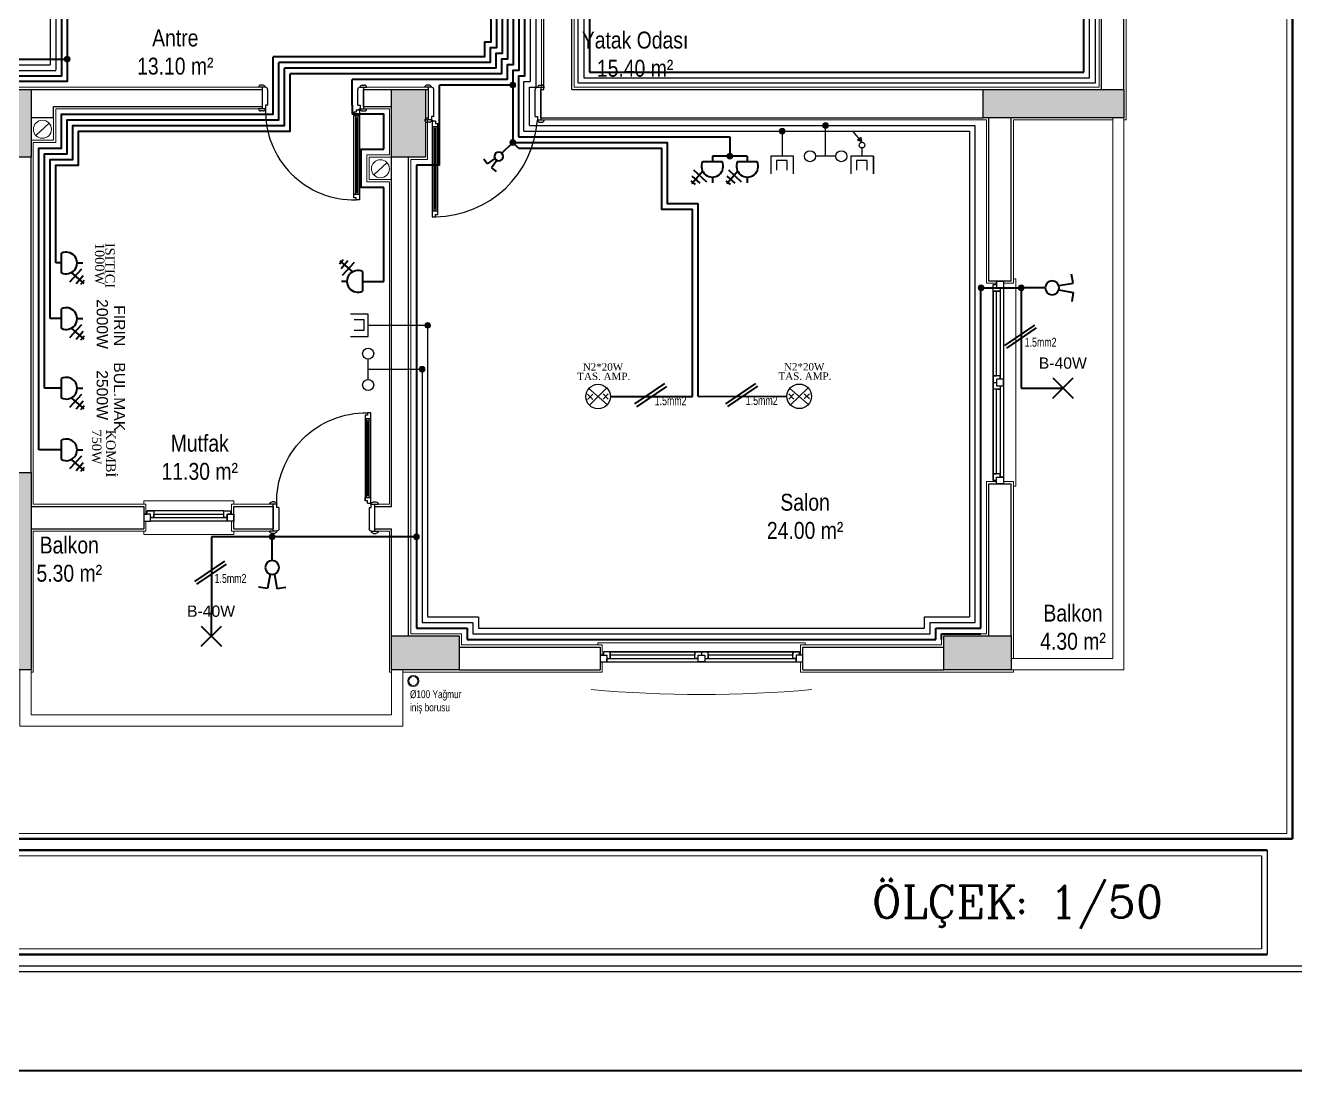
# Model space of a CAD drawing. Header units: metres. Extents: x 134072 to 172200, y 35728 to 38066.
# Drawn here: x 144218 to 145345, y 35728 to 36656 of the extents above; entities that cross this region are included whole.
import ezdxf
from ezdxf.enums import TextEntityAlignment as Align

# ---------------------------------------------------------------- set-up
doc = ezdxf.new("R2010")
doc.units = ezdxf.units.M
doc.linetypes.add('DASHED', pattern=[0.75, 0.5, -0.25])
for name, color, linetype in [('ANA', 10, 'Continuous'), ('den', 156, 'Continuous'), ('duvaR', 52, 'Continuous'), ('kapı', 129, 'Continuous'), ('Kolon', 175, 'Continuous'), ('pencere', 28, 'Continuous'), ('YAZI', 1, 'Continuous'), ('yazı', 7, 'Continuous')]:
    doc.layers.add(name, color=color, linetype=linetype)
for name, color, linetype, lineweight in [('baca', 161, 'Continuous', 20), ('Cizgi 20', 175, 'Continuous', 20), ('ELEKTRİK', 102, 'Continuous', 40), ('m_kuvvetliakım', 1, 'Continuous', 40), ('m_zayıfakım', 2, 'DASHED', 30), ('SEMBOL', 140, 'Continuous', 20), ('sıva', 145, 'Continuous', 5), ('Tarama 13', 221, 'Continuous', 13), ('Yagmur olugu', 201, 'Continuous', 15)]:
    doc.layers.add(name, color=color, linetype=linetype, lineweight=lineweight)
doc.styles.add('omr', font='ARIALN.TTF', dxfattribs={"height": 20})
doc.styles.add('ROMANT', font='arial.ttf', dxfattribs={"width": 0.75})
doc.styles.add('ROMANTUR', font='arial.ttf', dxfattribs={"width": 0.7})
doc.styles.add('TAks_1', font='romanc__.ttf', dxfattribs={"height": 5})
doc.styles.add('YAZI', font='times.ttf', dxfattribs={"height": 10.5})

# ---------------------------------------------------------------- blocks, each defined once
blk = doc.blocks.new('kapi')
at = {"layer": 'kapı'}
for p, q in [((42748.9, 28325.5), (42748.9, 28327.5)), ((42750.9, 28323.5), (42750.9, 28329.6)), ((42774.9, 28326.5), (42750.9, 28326.5)), ((42753.9, 28323.5), (42750.9, 28323.5)), ((42753.9, 28321.5), (42753.9, 28323.5)), ((42753.9, 28321.5), (42772.9, 28321.5)), ((42774.9, 28323.6), (42774.9, 28329.6)), ((42776.9, 28325.5), (42776.9, 28327.5)), ((42669.9, 28240), (42669.9, 28243)), ((42669.9, 28243), (42671.9, 28243)), ((42671.9, 28245), (42674.9, 28245)), ((42671.9, 28243), (42671.9, 28245)), ((42671.9, 28245), (42747.9, 28245)), ((42674.9, 28245), (42674.9, 28240)), ((42744.9, 28243.5), (42674.9, 28243.5)), ((42744.9, 28241.5), (42674.9, 28241.5)), ((42676.9, 28243.5), (42676.9, 28241.5)), ((42743, 28242.5), (42676.9, 28242.5)), ((42743, 28243.5), (42743, 28241.5)), ((42744.9, 28245), (42744.9, 28240)), ((42747.9, 28245), (42744.9, 28245)), ((42747.9, 28243), (42747.9, 28245)), ((42749.9, 28243), (42747.9, 28243)), ((42749.9, 28243), (42749.9, 28240)), ((42753.9, 28241.5), (42772.9, 28241.5)), ((42753.9, 28241.5), (42753.9, 28239.5)), ((42749.9, 28240), (42669.9, 28240)), ((42748.9, 28237.5), (42748.9, 28235.5)), ((42753.9, 28239.5), (42750.9, 28239.5)), ((42750.9, 28239.5), (42750.9, 28233.4)), ((42774.9, 28236.5), (42750.9, 28236.5)), ((42774.9, 28239.4), (42774.9, 28233.4)), ((42776.9, 28237.5), (42776.9, 28235.5))]:
    blk.add_line(p, q, dxfattribs=at)
blk.add_circle((42750.4, 28240), 0.5, dxfattribs=at)
for centre, radius, start, end in [((42748.9, 28244.5), 79, 88.5661, 181.1371), ((42751.1, 28327.5), 2.16, 94.4027, 179.1752), ((42750.9, 28325.5), 2, 180, 269.8869), ((42772.7, 28323.7), 2.19, 274.9061, 358.5815), ((42774.8, 28327.5), 2.16, 0.8274, 85.5947), ((42774.9, 28325.6), 2.01, 270.2023, 356.1969), ((42772.7, 28239.3), 2.19, 1.4185, 85.0939), ((42750.9, 28237.5), 2, 90.1131, 180), ((42751.1, 28235.5), 2.16, 180.8248, 265.5973), ((42774.9, 28237.4), 2.01, 3.8031, 89.7977), ((42774.8, 28235.5), 2.16, 274.4053, 359.1726)]:
    blk.add_arc(centre, radius, start, end, dxfattribs=at)
blk = doc.blocks.new('m-telefon')
at = {"layer": 'm_zayıfakım', "color": 2, "linetype": 'Continuous', "ltscale": 100}
blk.add_line((-9, 0), (9, 0), dxfattribs=at)
for centre in [(-13.9, 0), (13.9, 0)]:
    blk.add_circle(centre, 4.9, dxfattribs=at)
blk = doc.blocks.new('m-anten')
at = {"layer": 'm_zayıfakım', "color": 30, "linetype": 'Continuous', "ltscale": 100}
for p, q in [((10, 0), (-10, 0)), ((-10, 0), (-10, -15.6)), ((10, -15.6), (10, 0)), ((-5, -3.7), (-5, -12.4)), ((4.4, -3.7), (-5, -3.7)), ((4.4, -12.4), (4.4, -3.7))]:
    blk.add_line(p, q, dxfattribs=at)
blk = doc.blocks.new('m-priz')
at = {"layer": 'm_kuvvetliakım'}
for p, q in [((0, 13.9), (0, 18.8)), ((16.7, 7.4), (5.3, 18.1)), ((8.5, 8.7), (18.2, 19.9)), ((18.2, 13), (11.2, 19.1)), ((19, 17.1), (15.3, 20.4)), ((8.7, 0), (-8.7, 0))]:
    blk.add_line(p, q, dxfattribs=at)
blk.add_arc((0, 4.2), 9.63, 333.9421, 206.0579, dxfattribs=at)
blk = doc.blocks.new('m-komutatör')
at = {"layer": 'm_kuvvetliakım', "color": 6}
for p, q in [((-24.8, 4), (-23.5, 12.1)), ((-12, 2), (-24.8, 4)), ((-12, -1.9), (-24.9, -4.1)), ((-24.9, -4.1), (-23.6, -12.2))]:
    blk.add_line(p, q, dxfattribs=at)
blk.add_circle((-6.2, 0), 6.17, dxfattribs=at)
blk = doc.blocks.new('m-tv')
at = {"layer": 'm_zayıfakım', "color": 30, "linetype": 'Continuous', "ltscale": 100}
for p, q in [((-0.2, 12.7), (-8.3, 22.3)), ((-1, 16.7), (-4.1, 14.2)), ((-0.2, 12.7), (-4.1, 14.2)), ((-0.2, 12.7), (-1, 16.7)), ((10, 0), (-10, 0)), ((-10, 0), (-10, -15.6)), ((0, 0), (0, 7.4)), ((10, 0), (10, -15.6)), ((10, -15.6), (10, 0)), ((-5, -3.7), (-5, -12.4)), ((4.4, -3.7), (-5, -3.7)), ((4.4, -12.4), (4.4, -3.7))]:
    blk.add_line(p, q, dxfattribs=at)
blk.add_circle((-0.2, 9.9), 2.55, dxfattribs=at)
blk = doc.blocks.new('m-J1')
at = {"layer": 'm_kuvvetliakım'}
for p, q in [((-9, -9), (9, 9)), ((-9, 9), (9, -9))]:
    blk.add_line(p, q, dxfattribs=at)

msp = doc.modelspace()

# ---------------------------------------------------------------- hatches: boundary and pattern name
at = {"layer": 'SEMBOL'}
for points in [[(144257.3, 36627.2, 1), (144252.8, 36624.9, 1)], [(144648, 36603.1, -1), (144653.1, 36603.1, -1)], [(144887.3, 36562.1, 1), (144892.4, 36562.1, 1)], [(144925.7, 36567.1, 1), (144930.8, 36567.1, 1)], [(144648, 36552.1, -1), (144653.1, 36552.1, -1)], [(144843.3, 36542.5, 1), (144843.3, 36537.4, 1)], [(145063.7, 36423.1, -1), (145068.8, 36423.1, -1)], [(145099.5, 36423.1, -1), (145104.6, 36423.1, -1)], [(144572.5, 36389.8, 1), (144577.6, 36389.8, 1)], [(144567.5, 36350.8, 1), (144572.6, 36350.8, 1)], [(144434.5, 36202.2, -1), (144439.6, 36202.2, -1)], [(144562.5, 36202.1, -1), (144567.6, 36202.1, -1)]]:
    msp.add_hatch(color=1, dxfattribs=at).paths.add_polyline_path(points)
at = {"layer": 'Tarama 13'}
h = msp.add_hatch(dxfattribs=at)
h.set_pattern_fill('ANSI33,_O', color=256, scale=2)
h.set_pattern_definition([(45, (117464.424, 22063.553), (-8.980256, 8.980256), []), (45, (117473.405, 22063.553), (-8.980256, 8.980256), [6.35, -3.175])])
h.paths.add_polyline_path([(142808.1, 37659.1), (142778.1, 37659.1), (142778.1, 37599.1), (142808.1, 37599.1)])
h.paths.add_polyline_path([(143263.1, 37659.1), (143233.1, 37659.1), (143233.1, 37599.1), (143263.1, 37599.1)])
h.paths.add_polyline_path([(143608.1, 37784.1), (143583.1, 37784.1), (143583.1, 37609.1), (143608.1, 37609.1)])
h.paths.add_polyline_path([(144223.1, 37784.1), (144198.1, 37784.1), (144198.1, 37609.1), (144223.1, 37609.1)])
h.paths.add_polyline_path([(144223.1, 37329.1), (144193.1, 37329.1), (144193.1, 37269.1), (144223.1, 37269.1)])
h.paths.add_polyline_path([(144223.1, 37084.1), (144198.1, 37084.1), (144198.1, 37009.1), (144223.1, 37009.1)])
h.paths.add_polyline_path([(143608.1, 37084.1), (143583.1, 37084.1), (143583.1, 37009.1), (143608.1, 37009.1)])
h.paths.add_polyline_path([(143608.1, 37294.1), (143378.1, 37294.1), (143378.1, 37269.1), (143608.1, 37269.1)])
h.paths.add_polyline_path([(143263.1, 37084.1), (143088.1, 37084.1), (143088.1, 37059.1), (143263.1, 37059.1)])
h.paths.add_polyline_path([(142808.1, 37119.1), (142778.1, 37119.1), (142778.1, 37059.1), (142808.1, 37059.1)])
h.paths.add_polyline_path([(143608.1, 36859.1), (143583.1, 36859.1), (143583.1, 36784.1), (143608.1, 36784.1)])
h.paths.add_polyline_path([(143608.1, 36599.1), (143578.1, 36599.1), (143578.1, 36539.1), (143608.1, 36539.1)])
h.paths.add_polyline_path([(143608.1, 36259.1), (143583.1, 36259.1), (143583.1, 36084.1), (143608.1, 36084.1)])
h.paths.add_polyline_path([(143138.1, 36214.1), (143078.1, 36214.1), (143078.1, 36184.1), (143138.1, 36184.1)])
h.paths.add_polyline_path([(142808.1, 36244.1), (142778.1, 36244.1), (142778.1, 36184.1), (142808.1, 36184.1)])
h.paths.add_polyline_path([(142808.1, 36634.1), (142778.1, 36634.1), (142778.1, 36574.1), (142808.1, 36574.1)])
h.paths.add_polyline_path([(143138.1, 36599.1), (143078.1, 36599.1), (143078.1, 36569.1), (143138.1, 36569.1)])
h.paths.add_polyline_path([(144223.1, 36599.1), (144193.1, 36599.1), (144193.1, 36539.1), (144223.1, 36539.1)])
h.paths.add_polyline_path([(144223.1, 36259.1), (144198.1, 36259.1), (144198.1, 36084.1), (144223.1, 36084.1)])
h.paths.add_polyline_path([(144603.1, 36114.1), (144543.1, 36114.1), (144543.1, 36084.1), (144603.1, 36084.1)])
h.paths.add_polyline_path([(144573.1, 36599.1), (144543.1, 36599.1), (144543.1, 36539.1), (144573.1, 36539.1)])
h.paths.add_polyline_path([(144703.1, 36809.1), (144528.1, 36809.1), (144528.1, 36784.1), (144703.1, 36784.1)])
h.paths.add_polyline_path([(144223.1, 36859.1), (144198.1, 36859.1), (144198.1, 36784.1), (144223.1, 36784.1)])
h.paths.add_polyline_path([(145093.1, 36114.1), (145033.1, 36114.1), (145033.1, 36084.1), (145093.1, 36084.1)])
h.paths.add_polyline_path([(145193.1, 36599.1), (145068.1, 36599.1), (145068.1, 36574.1), (145193.1, 36574.1)])
h.paths.add_polyline_path([(145193.1, 36964.1), (145163.1, 36964.1), (145163.1, 36904.1), (145193.1, 36904.1)])
h.paths.add_polyline_path([(145193.1, 37294.1), (145068.1, 37294.1), (145068.1, 37269.1), (145193.1, 37269.1)])
h.paths.add_polyline_path([(144573.1, 37329.1), (144543.1, 37329.1), (144543.1, 37269.1), (144573.1, 37269.1)])
h.paths.add_polyline_path([(144703.1, 37084.1), (144528.1, 37084.1), (144528.1, 37059.1), (144703.1, 37059.1)])
h.paths.add_polyline_path([(145093.1, 37784.1), (145033.1, 37784.1), (145033.1, 37754.1), (145093.1, 37754.1)])
h.paths.add_polyline_path([(144603.1, 37784.1), (144543.1, 37784.1), (144543.1, 37754.1), (144603.1, 37754.1)])

# ---------------------------------------------------------------- linework, layer by layer
at = {"lineweight": 20}
for p, q in [((145337.6, 37976.4, 127785.9), (145337.6, 35938.9, 127785.9)), ((142640.2, 35938.9, 127785.9), (145337.6, 35938.9, 127785.9)), ((142662.7, 35918.9, 127785.9), (145315.1, 35918.9, 127785.9)), ((142662.7, 35836.3, 127785.9), (145315.1, 35836.3, 127785.9))]:
    msp.add_line(p, q, dxfattribs=at)
at = {"lineweight": 50}
for p, q in [((145343.3, 37981.4, 127785.9), (145342.6, 35933.9, 127785.9)), ((142635.2, 35933.9, 127785.9), (145342.6, 35933.9, 127785.9)), ((142657.7, 35923.9, 127785.9), (145320.1, 35923.9, 127785.9)), ((142657.7, 35831.3, 127785.9), (145320.1, 35831.3, 127785.9))]:
    msp.add_line(p, q, dxfattribs=at)
for p, q in [((145320.1, 35923.9, 127785.9), (145320.1, 35831.3, 127785.9)), ((145315.1, 35918.9, 127785.9), (145315.1, 35836.3, 127785.9))]:
    msp.add_line(p, q)
at = {"lineweight": -2, "ltscale": 10}
for p, q in [((143746.9, 35821.3, 127785.9), (153818, 35821.3, 127785.9)), ((143741.9, 35816.3, 127785.9), (153823, 35816.3, 127785.9))]:
    msp.add_line(p, q, dxfattribs=at)
at = {"layer": 'ANA'}
for p, q in [((144721.7, 36328.7), (144717.1, 36324.1)), ((144717.1, 36328.7), (144721.7, 36324.1)), ((144730.8, 36329), (144735.4, 36324.4)), ((144735.4, 36329), (144730.8, 36324.4)), ((144900.2, 36328.9), (144895.6, 36324.2)), ((144895.6, 36328.9), (144900.2, 36324.2)), ((144909.3, 36329.1), (144913.9, 36324.5)), ((144913.9, 36329.1), (144909.3, 36324.5))]:
    msp.add_line(p, q, dxfattribs=at)
for centre in [(144726.4, 36326.6), (144904.9, 36326.8)]:
    msp.add_circle(centre, 10.9, dxfattribs=at)
at = {"layer": 'baca', "linetype": 'ByBlock'}
for p, q in [((144243.1, 36574.1), (144243.1, 36554.1)), ((144243.1, 36554.1), (144223.1, 36554.1)), ((144523.1, 36519.1), (144523.1, 36539.1)), ((144523.1, 36539.1), (144543.1, 36539.1)), ((144543.1, 36519.1), (144523.1, 36519.1))]:
    msp.add_line(p, q, dxfattribs=at)
at = {"layer": 'baca'}
for p, q in [((144239.1, 36569.2), (144227.3, 36558.4)), ((144539.1, 36534.2), (144527.3, 36523.4))]:
    msp.add_line(p, q, dxfattribs=at)
for centre in [(144233.2, 36563.8), (144533.2, 36528.8)]:
    msp.add_circle(centre, 8, dxfattribs=at)
at = {"layer": 'Cizgi 20'}
for points in [[(145093.1, 36084.1), (145193.1, 36084.1), (145193.1, 36574.1)], [(145093.1, 36094.1), (145183.1, 36094.1), (145183.1, 36574.1)], [(144213.1, 36084.1), (144213.1, 36034.1), (144553.1, 36034.1), (144553.1, 36084.1)], [(144223.1, 36084.1), (144223.1, 36044.1), (144543.1, 36044.1), (144543.1, 36084.1)]]:
    msp.add_lwpolyline(points, dxfattribs=at)
at = {"layer": 'den', "lineweight": 5}
for points in [[(145095.1, 36247.1), (145097.1, 36247.1), (145097.1, 36431.1), (145095.1, 36431.1)], [(144403.1, 36231.1), (144403.1, 36234.1), (144323.1, 36234.1), (144323.1, 36231.1)], [(144323.1, 36207.1), (144323.1, 36204.1), (144403.1, 36204.1), (144403.1, 36207.1)], [(144910.1, 36106.1), (144910.1, 36108.1), (144726.1, 36108.1), (144726.1, 36106.1)]]:
    msp.add_lwpolyline(points, dxfattribs=at)
msp.add_arc((144818.1, 37140.8), 1078.7, 264.7877, 275.2123, dxfattribs=at)
at = {"layer": 'duvaR'}
for p, q in [((144678.1, 36599.1), (144678.1, 36784.1)), ((144703.1, 36599.1), (144703.1, 36784.1)), ((145173.1, 36599.1), (145173.1, 36696.6)), ((145193.1, 36599.1), (145193.1, 36696.6)), ((144223.1, 36599.1), (144428.1, 36599.1)), ((144428.1, 36599.1), (144428.1, 36584.1)), ((144518.1, 36599.1), (144543.1, 36599.1)), ((144518.1, 36584.1), (144518.1, 36599.1)), ((144573.1, 36599.1), (144575.6, 36599.1)), ((144575.6, 36599.1), (144575.6, 36574.1)), ((144675.6, 36599.1), (144678.1, 36599.1)), ((144675.6, 36574.1), (144675.6, 36599.1)), ((144703.1, 36599.1), (145068.1, 36599.1)), ((144243.1, 36584.1), (144428.1, 36584.1)), ((144518.1, 36584.1), (144543.1, 36584.1)), ((144573.1, 36574.1), (144575.6, 36574.1)), ((144675.6, 36574.1), (144703.1, 36574.1)), ((144703.1, 36574.1), (145068.1, 36574.1)), ((145073.1, 36429.1), (145073.1, 36574.1)), ((145093.1, 36429.1), (145093.1, 36574.1)), ((144223.1, 36259.1), (144223.1, 36539.1)), ((144543.1, 36229.1), (144543.1, 36539.1)), ((144558.1, 36114.1), (144558.1, 36539.1)), ((145093.1, 36429.1), (145073.1, 36429.1)), ((145073.1, 36114.1), (145073.1, 36249.1)), ((145073.1, 36249.1), (145093.1, 36249.1)), ((145093.1, 36114.1), (145093.1, 36249.1)), ((144223.1, 36229.1), (144323.1, 36229.1)), ((144323.1, 36229.1), (144323.1, 36209.1)), ((144403.1, 36229.1), (144438.1, 36229.1)), ((144403.1, 36209.1), (144403.1, 36229.1)), ((144438.1, 36229.1), (144438.1, 36209.1)), ((144528.1, 36229.1), (144543.1, 36229.1)), ((144528.1, 36209.1), (144528.1, 36229.1)), ((144223.1, 36209.1), (144323.1, 36209.1)), ((144403.1, 36209.1), (144438.1, 36209.1)), ((144528.1, 36209.1), (144543.1, 36209.1)), ((144543.1, 36114.1), (144543.1, 36209.1)), ((144603.1, 36104.1), (144728.1, 36104.1)), ((144728.1, 36104.1), (144728.1, 36084.1)), ((144908.1, 36104.1), (145033.1, 36104.1)), ((144908.1, 36084.1), (144908.1, 36104.1)), ((144603.1, 36084.1), (144728.1, 36084.1)), ((144908.1, 36084.1), (145033.1, 36084.1))]:
    msp.add_line(p, q, dxfattribs=at)
for points in [[(144243.1, 36574.1), (144223.1, 36574.1)], [(144243.1, 36574.1), (144243.1, 36584.1)]]:
    msp.add_lwpolyline(points, dxfattribs=at)
at = {"layer": 'ELEKTRİK'}
msp.add_line((134072.3, 35728.3, 127785.9), (172199.8, 35728.3, 127785.9), dxfattribs=at)
at = {"layer": 'kapı'}
for p, q in [((144430.9, 36601.1), (144424.9, 36601.1)), ((144429.1, 36603.1), (144427.1, 36603.1)), ((144428.1, 36601.1), (144428.1, 36582.1)), ((144433.1, 36585.1), (144433.1, 36599.1)), ((144513.1, 36585.1), (144513.1, 36599.1)), ((144515.2, 36601.1), (144521.2, 36601.1)), ((144517.1, 36603.1), (144519.1, 36603.1)), ((144518.1, 36601.1), (144518.1, 36582.1)), ((144578.4, 36601.1), (144572.4, 36601.1)), ((144576.6, 36603.1), (144574.6, 36603.1)), ((144575.6, 36601.1), (144575.6, 36572.1)), ((144580.6, 36575.1), (144580.6, 36599.1)), ((144670.6, 36575.1), (144670.6, 36599.1)), ((144672.7, 36601.1), (144678.7, 36601.1)), ((144674.6, 36603.1), (144676.6, 36603.1)), ((144675.6, 36601.1), (144675.6, 36572.1)), ((144431.1, 36585.1), (144431.1, 36582.1)), ((144433.1, 36585.1), (144431.1, 36585.1)), ((144513.1, 36585.1), (144515.1, 36585.1)), ((144515.1, 36585.1), (144515.1, 36582.1)), ((144431.1, 36582.1), (144424.9, 36582.1)), ((144429.1, 36580.1), (144427.1, 36580.1)), ((144509.6, 36579), (144509.6, 36576)), ((144511.6, 36579), (144509.6, 36579)), ((144509.6, 36503.1), (144509.6, 36579)), ((144509.6, 36576), (144514.6, 36576)), ((144511.1, 36576), (144511.1, 36506.1)), ((144511.1, 36574.1), (144513.1, 36574.1)), ((144511.6, 36581), (144514.6, 36581)), ((144511.6, 36581), (144511.6, 36579)), ((144512.1, 36574.1), (144512.1, 36508.1)), ((144513.1, 36576), (144513.1, 36506.1)), ((144514.6, 36581), (144514.6, 36501.1)), ((144515.1, 36582.1), (144521.2, 36582.1)), ((144517.1, 36580.1), (144519.1, 36580.1)), ((144578.6, 36575.1), (144578.6, 36572.1)), ((144580.6, 36575.1), (144578.6, 36575.1)), ((144670.6, 36575.1), (144672.6, 36575.1)), ((144672.6, 36575.1), (144672.6, 36572.1)), ((144578.6, 36572.1), (144572.4, 36572.1)), ((144576.6, 36570.1), (144574.6, 36570.1)), ((144582, 36571), (144579, 36571)), ((144579, 36571), (144579, 36486.1)), ((144584, 36566), (144579, 36566)), ((144580.5, 36566), (144580.5, 36491.1)), ((144582.5, 36564.1), (144580.5, 36564.1)), ((144581.5, 36564.1), (144581.5, 36493.1)), ((144582, 36571), (144582, 36569)), ((144582, 36569), (144584, 36569)), ((144582.5, 36566), (144582.5, 36491.1)), ((144584, 36569), (144584, 36566)), ((144584, 36488.1), (144584, 36569)), ((144672.6, 36572.1), (144678.7, 36572.1)), ((144674.6, 36570.1), (144676.6, 36570.1)), ((144509.6, 36506.1), (144514.6, 36506.1)), ((144509.6, 36503.1), (144509.6, 36506.1)), ((144511.1, 36508.1), (144513.1, 36508.1)), ((144511.6, 36503.1), (144509.6, 36503.1)), ((144511.6, 36501.1), (144511.6, 36503.1)), ((144514.6, 36501.1), (144511.6, 36501.1)), ((144584, 36491.1), (144579, 36491.1)), ((144579, 36486.1), (144582, 36486.1)), ((144582.5, 36493.1), (144580.5, 36493.1)), ((144582, 36486.1), (144582, 36488.1)), ((144582, 36488.1), (144584, 36488.1)), ((144584, 36488.1), (144584, 36491.1))]:
    msp.add_line(p, q, dxfattribs=at)
for centre in [(144514.6, 36581.5), (144579, 36571.5)]:
    msp.add_circle(centre, 0.5, dxfattribs=at)
for centre, radius, start, end in [((144427.1, 36600.9), 2.16, 90.8274, 175.5947), ((144428.9, 36601), 2.01, 0.2023, 86.1969), ((144430.9, 36598.9), 2.19, 4.9061, 88.5815), ((144515.2, 36598.9), 2.19, 91.4185, 175.0939), ((144517.2, 36601), 2.01, 93.8031, 179.7977), ((144519, 36600.9), 2.16, 4.4053, 89.1726), ((144574.6, 36600.9), 2.16, 90.8274, 175.5947), ((144576.4, 36601), 2.01, 0.2023, 86.1969), ((144578.4, 36598.9), 2.19, 4.9061, 88.5815), ((144672.7, 36598.9), 2.19, 91.4185, 175.0939), ((144674.7, 36601), 2.01, 93.8031, 179.7977), ((144676.5, 36600.9), 2.16, 4.4053, 89.1726), ((144427.1, 36582.2), 2.16, 184.4027, 269.1752), ((144429.1, 36582.1), 2, 270, 359.8869), ((144510.1, 36580.1), 79, 178.5661, 271.1371), ((144517.1, 36582.1), 2, 180.1131, 270), ((144519, 36582.2), 2.16, 270.8248, 355.5973), ((144574.6, 36572.2), 2.16, 184.4027, 269.1752), ((144576.6, 36572.1), 2, 270, 359.8869), ((144580.7, 36578.1), 92, 270.8053, 356.2212), ((144674.6, 36572.1), 2, 180.1131, 270), ((144676.5, 36572.2), 2.16, 270.8248, 355.5973)]:
    msp.add_arc(centre, radius, start, end, dxfattribs=at)
at = {"layer": 'Kolon'}
for p, q in [((144193.1, 36599.1), (144223.1, 36599.1)), ((144223.1, 36599.1), (144223.1, 36539.1)), ((144543.1, 36599.1), (144573.1, 36599.1)), ((144543.1, 36539.1), (144543.1, 36599.1)), ((144573.1, 36599.1), (144573.1, 36539.1)), ((145068.1, 36574.1), (145068.1, 36599.1)), ((145068.1, 36599.1), (145193.1, 36599.1)), ((145193.1, 36599.1), (145193.1, 36574.1)), ((145193.1, 36574.1), (145068.1, 36574.1)), ((144223.1, 36539.1), (144193.1, 36539.1)), ((144573.1, 36539.1), (144543.1, 36539.1)), ((144198.1, 36259.1), (144223.1, 36259.1)), ((144223.1, 36259.1), (144223.1, 36084.1)), ((144543.1, 36084.1), (144543.1, 36114.1)), ((144543.1, 36114.1), (144603.1, 36114.1)), ((144603.1, 36114.1), (144603.1, 36084.1)), ((145033.1, 36084.1), (145033.1, 36114.1)), ((145033.1, 36114.1), (145093.1, 36114.1)), ((145093.1, 36114.1), (145093.1, 36084.1)), ((144223.1, 36084.1), (144198.1, 36084.1)), ((144603.1, 36084.1), (144543.1, 36084.1)), ((145093.1, 36084.1), (145033.1, 36084.1))]:
    msp.add_line(p, q, dxfattribs=at)
at = {"layer": 'm_kuvvetliakım'}
for p, q in [((144718.6, 36912.5), (144718.6, 36614.6)), ((145157.5, 36614.6), (145157.5, 36887.1)), ((144508.1, 36585.1), (144508.1, 36608.1)), ((144718.6, 36614.6), (145157.5, 36614.6)), ((144508.1, 36585.1), (144508.1, 36577.1)), ((144655.6, 36557.1), (144843.3, 36557.1)), ((144843.3, 36557.1), (144843.3, 36539.9)), ((144858.8, 36539.9), (144827.8, 36539.9)), ((144827.8, 36539.9), (144827.8, 36535.2)), ((144858.8, 36539.9), (144858.8, 36535.2)), ((144250.1, 36445.2), (144245.1, 36445.2)), ((144517.3, 36428.8), (144536.1, 36428.8)), ((144250.1, 36395.8), (144240.1, 36395.8)), ((144250.1, 36334), (144235.1, 36334)), ((144250.1, 36279.3), (144230.1, 36279.3))]:
    msp.add_line(p, q, dxfattribs=at)
at = {"layer": 'm_kuvvetliakım', "color": 5}
for p, q in [((144585.6, 36532.1), (144585.6, 36603.1)), ((144650.6, 36603.1), (144585.6, 36603.1)), ((144650.6, 36552.1), (144655.6, 36552.1)), ((144655.6, 36547.1), (144650.6, 36552.1)), ((144585.6, 36532.1), (144565.1, 36532.1)), ((144565.1, 36532.1), (144565.1, 36121.1)), ((144815.1, 36326.7), (144815.1, 36497.8)), ((144810.1, 36326.7), (144810.1, 36492.8)), ((145066.1, 36121.1), (145066.1, 36425.6)), ((145066.3, 36423.1), (145102, 36423.1)), ((145102, 36423.1), (145102, 36334.1)), ((145113.6, 36390), (145087.1, 36372)), ((145115.3, 36387.6), (145088.8, 36369.6)), ((144785.3, 36338.1), (144758.7, 36320.1)), ((144866.2, 36338.2), (144839.6, 36320.2)), ((144737.2, 36326.6), (144810.1, 36326.7)), ((144787, 36335.6), (144760.4, 36317.6)), ((144815.1, 36326.7), (144894, 36326.8)), ((144867.9, 36335.7), (144841.3, 36317.7)), ((145102, 36334.1), (145139.1, 36334.1)), ((144437.1, 36202.2), (144383.1, 36202.2)), ((144383.1, 36202.2), (144383.1, 36135.7)), ((144565.1, 36202.1), (144434.5, 36202.1)), ((144394.7, 36180.4), (144368.1, 36162.4)), ((144396.3, 36177.9), (144369.8, 36160)), ((144565.1, 36121.1), (144610.1, 36121.1)), ((144610.1, 36121.1), (144610.1, 36111.1)), ((144610.1, 36111.1), (145026.1, 36111.1)), ((145026.1, 36111.1), (145026.1, 36121.1)), ((145026.1, 36121.1), (145066.1, 36121.1)), ((145031.1, 36111.1), (145031.1, 36116.1)), ((145031.1, 36116.1), (145066.1, 36116.1))]:
    msp.add_line(p, q, dxfattribs=at)
at = {"layer": 'm_kuvvetliakım', "color": 6}
for p, q in [((144641, 36542.5), (144650.6, 36552.1)), ((145123.2, 36423.1), (145102, 36423.1)), ((144437.1, 36181), (144437.1, 36202.2))]:
    msp.add_line(p, q, dxfattribs=at)
at = {"layer": 'm_kuvvetliakım', "color": 4}
msp.add_line((144383.1, 36113.9), (144383.1, 36135.7), dxfattribs=at)
at = {"layer": 'm_kuvvetliakım'}
for points in [[(144358.8, 36742.9), (144358.8, 36737.9), (144328.1, 36737.9), (144328.1, 36727.9), (144250.1, 36727.9), (144250.1, 36611.1), (144223.1, 36611.1), (144193.1, 36611.1), (143963.1, 36611.1)], [(144392.8, 36747.8), (144392.8, 36717.8), (144631.1, 36717.8), (144631.1, 36641.1), (144625.6, 36641.1), (144625.6, 36628.1), (144438.1, 36628.1)], [(144397.8, 36747.8), (144397.8, 36722.8), (144636.1, 36722.8), (144636.1, 36636.1), (144630.6, 36636.1), (144630.6, 36623.1), (144443.1, 36623.1)], [(144402.8, 36747.8), (144402.8, 36727.8), (144641.1, 36727.8), (144641.1, 36631.1), (144635.6, 36631.1), (144635.6, 36618.1), (144448.1, 36618.1)], [(144407.8, 36747.8), (144407.8, 36732.8), (144646.1, 36732.8), (144646.1, 36626.1), (144640.6, 36626.1), (144640.6, 36613.1), (144453.1, 36613.1)], [(144412.8, 36747.8), (144412.8, 36737.8), (144651.1, 36737.8), (144651.1, 36621.1), (144645.6, 36621.1), (144645.6, 36608.1), (144508.1, 36608.1)], [(144422.8, 36747.8), (144661.1, 36747.8), (144661.1, 36611.1), (144655.6, 36611.1), (144655.6, 36557.1)], [(144230.1, 36279.3), (144230.1, 36539.1), (144230.1, 36547.1), (144250.1, 36547.1), (144250.1, 36577.1), (144438.1, 36577.1), (144438.1, 36628.1)], [(144235.1, 36334), (144235.1, 36539.1), (144235.1, 36542.1), (144255.1, 36542.1), (144255.1, 36572.1), (144443.1, 36572.1), (144443.1, 36623.1)], [(144240.1, 36395.8), (144240.1, 36537.1), (144260.1, 36537.1), (144260.1, 36567.1), (144448.1, 36567.1), (144448.1, 36618.1)], [(144245.1, 36445.2), (144245.1, 36532.1), (144265.1, 36532.1), (144265.1, 36562.1), (144453.1, 36562.1), (144453.1, 36613.1)], [(144536.1, 36546.1), (144536.1, 36577.1), (144508.1, 36577.1)], [(144536.1, 36512.1), (144516.1, 36512.1), (144516.1, 36546.1), (144536.1, 36546.1)], [(144536.1, 36428.8), (144536.1, 36512.1)]]:
    msp.add_lwpolyline(points, dxfattribs=at)
at = {"layer": 'm_kuvvetliakım', "color": 5}
for points in [[(144363.8, 36742.9), (144363.8, 36732.9), (144333.1, 36732.9), (144333.1, 36722.9), (144255.1, 36722.9), (144255.1, 36606.1), (144223.1, 36606.1), (144193.1, 36606.1), (144023.1, 36606.1)], [(144417.8, 36747.8), (144417.8, 36742.8), (144656.1, 36742.8), (144656.1, 36616.1), (144650.6, 36616.1), (144650.6, 36552.1)], [(143819, 36626.1), (144193.1, 36626.1), (144223.1, 36626.1), (144255.1, 36626.1)], [(144655.6, 36552.1), (144787.7, 36552.1), (144787.7, 36497.8), (144815.1, 36497.8)], [(144655.6, 36547.1), (144782.7, 36547.1), (144782.7, 36492.8), (144810.1, 36492.8)]]:
    msp.add_lwpolyline(points, dxfattribs=at)
at = {"layer": 'm_zayıfakım', "color": 30}
for p, q in [((144666.1, 36765.1), (144666.1, 36606.1)), ((144240.1, 36737.9), (144240.1, 36621.1)), ((144660.6, 36562.1), (144660.6, 36606.1)), ((144660.6, 36606.1), (144666.1, 36606.1)), ((144660.6, 36562.1), (145056.1, 36562.1)), ((144889.8, 36562.1), (144889.8, 36539.9)), ((145056.1, 36562.1), (145056.1, 36131.1)), ((144575.1, 36389.8), (144522.3, 36389.8)), ((144575.1, 36389.8), (144575.1, 36131.1)), ((144575.1, 36131.1), (144620.1, 36131.1)), ((144620.1, 36131.1), (144620.1, 36121.1)), ((145016.1, 36121.1), (145016.1, 36131.1)), ((145016.1, 36131.1), (145056.1, 36131.1)), ((144620.1, 36121.1), (145016.1, 36121.1))]:
    msp.add_line(p, q, dxfattribs=at)
at = {"layer": 'm_zayıfakım'}
for p, q in [((144245.1, 36732.9), (144245.1, 36616.1)), ((144665.6, 36567.1), (144665.6, 36601.1)), ((144665.6, 36601.1), (144671.1, 36601.1)), ((144665.6, 36567.1), (145061.1, 36567.1)), ((144928.3, 36539.9), (144928.3, 36567.1)), ((145061.1, 36126.1), (145061.1, 36567.1)), ((144522.3, 36350.8), (144567.5, 36350.8)), ((144570.1, 36350.8), (144570.1, 36126.1)), ((144570.1, 36126.1), (144615.1, 36126.1)), ((144615.1, 36126.1), (144615.1, 36116.1)), ((145021.1, 36116.1), (145021.1, 36126.1)), ((145021.1, 36126.1), (145061.1, 36126.1)), ((144615.1, 36116.1), (145021.1, 36116.1))]:
    msp.add_line(p, q, dxfattribs=at)
for points in [[(145167.5, 36897.1), (145167.5, 36604.6), (144708.6, 36604.6), (144708.6, 36921), (144723.1, 36921)], [(144325.6, 36770.1), (144671.1, 36770.1), (144671.1, 36601.1)], [(143958.1, 36616.1), (144193.1, 36616.1), (144223.1, 36616.1), (144245.1, 36616.1)]]:
    msp.add_lwpolyline(points, dxfattribs=at)
at = {"layer": 'm_zayıfakım', "color": 30}
for points in [[(144728.1, 36916), (144713.6, 36916), (144713.6, 36609.6), (145162.5, 36609.6), (145162.5, 36892.1), (145151.1, 36892.1), (145151.1, 36914.6), (145028, 36914.6)], [(143953.1, 36621.1), (144193.1, 36621.1), (144223.1, 36621.1), (144240.1, 36621.1)]]:
    msp.add_lwpolyline(points, dxfattribs=at)
at = {"layer": 'pencere'}
for points in [[(145080.1, 36429.1), (145086.1, 36429.1), (145086.1, 36249.1), (145080.1, 36249.1), (145080.1, 36252.1), (145077.1, 36252.1), (145077.1, 36426.1), (145080.1, 36426.1), (145080.1, 36429.1), (145080.1, 36423.1), (145086.1, 36423.1), (145083.1, 36423.1), (145083.1, 36342.1), (145080.1, 36342.1), (145080.1, 36336.1), (145086.1, 36336.1), (145086.1, 36342.1), (145083.1, 36342.1), (145083.1, 36345.1), (145077.1, 36345.1), (145080.1, 36345.1), (145080.1, 36420.1), (145077.1, 36420.1), (145083.1, 36420.1), (145077.1, 36420.1), (145077.1, 36252.1), (145080.1, 36252.1), (145080.1, 36255.1), (145086.1, 36255.1), (145083.1, 36255.1), (145083.1, 36258.1), (145077.1, 36258.1), (145080.1, 36258.1), (145080.1, 36333.1), (145077.1, 36333.1), (145077.1, 36339.1), (145080.1, 36339.1), (145080.1, 36336.1), (145083.1, 36336.1), (145083.1, 36333.1), (145080.1, 36333.1), (145083.1, 36333.1), (145083.1, 36255.1)], [(144323.1, 36222.1), (144323.1, 36216.1), (144329.1, 36216.1), (144329.1, 36222.1), (144323.1, 36222.1), (144326.1, 36222.1), (144326.1, 36225.1), (144332.1, 36225.1), (144332.1, 36219.1), (144329.1, 36219.1), (144397.1, 36219.1), (144397.1, 36222.1), (144403.1, 36222.1), (144403.1, 36216.1), (144397.1, 36216.1), (144397.1, 36219.1), (144394.1, 36219.1), (144394.1, 36225.1), (144400.1, 36225.1), (144400.1, 36222.1), (144397.1, 36222.1), (144397.1, 36216.1), (144329.1, 36216.1), (144329.1, 36219.1), (144332.1, 36219.1), (144332.1, 36222.1), (144394.1, 36222.1), (144394.1, 36225.1), (144326.1, 36225.1)], [(144728.1, 36097.1), (144728.1, 36091.1), (144908.1, 36091.1), (144908.1, 36097.1), (144905.1, 36097.1), (144905.1, 36100.1), (144731.1, 36100.1), (144731.1, 36097.1), (144728.1, 36097.1), (144734.1, 36097.1), (144734.1, 36091.1), (144734.1, 36094.1), (144815.1, 36094.1), (144815.1, 36097.1), (144821.1, 36097.1), (144821.1, 36091.1), (144815.1, 36091.1), (144815.1, 36094.1), (144812.1, 36094.1), (144812.1, 36100.1), (144812.1, 36097.1), (144737.1, 36097.1), (144737.1, 36100.1), (144737.1, 36094.1), (144737.1, 36100.1), (144905.1, 36100.1), (144905.1, 36097.1), (144902.1, 36097.1), (144902.1, 36091.1), (144902.1, 36094.1), (144899.1, 36094.1), (144899.1, 36100.1), (144899.1, 36097.1), (144824.1, 36097.1), (144824.1, 36100.1), (144818.1, 36100.1), (144818.1, 36097.1), (144821.1, 36097.1), (144821.1, 36094.1), (144824.1, 36094.1), (144824.1, 36097.1), (144824.1, 36094.1), (144902.1, 36094.1)]]:
    msp.add_lwpolyline(points, dxfattribs=at)
at = {"layer": 'SEMBOL'}
for p, q in [((144718.1, 36333.7), (144734.5, 36319.4)), ((144734.2, 36334.2), (144718.7, 36318.9)), ((144896.6, 36333.8), (144913.1, 36319.6)), ((144912.8, 36334.3), (144897.2, 36319.1))]:
    msp.add_line(p, q, dxfattribs=at)
at = {"layer": 'SEMBOL', "color": 1}
for centre in [(144255.1, 36626.1), (144650.6, 36603.1), (144889.8, 36562.1), (144928.3, 36567.1), (144650.6, 36552.1), (144843.3, 36539.9), (145066.3, 36423.1), (145102, 36423.1), (144575.1, 36389.8), (144570.1, 36350.8), (144437.1, 36202.2), (144565.1, 36202.1)]:
    msp.add_circle(centre, 2.55, dxfattribs=at)
at = {"layer": 'sıva'}
for p, q in [((144676.1, 36782.1), (144676.1, 36601.1)), ((144676.1, 36601.1), (144673.6, 36601.1)), ((144577.6, 36572.1), (144575.1, 36572.1)), ((144575.1, 36572.1), (144575.1, 36537.1)), ((144577.6, 36572.1), (144577.6, 36572.1)), ((144673.6, 36572.1), (144673.6, 36572.1)), ((144673.6, 36572.1), (145071.1, 36572.1)), ((145071.1, 36572.1), (145071.1, 36427.1)), ((144575.1, 36537.1), (144560.1, 36537.1)), ((144560.1, 36537.1), (144560.1, 36116.1)), ((145071.1, 36427.1), (145080.1, 36427.1)), ((145071.1, 36116.1), (145071.1, 36251.1)), ((145071.1, 36251.1), (145080.1, 36251.1)), ((144541.1, 36207.1), (144526.1, 36207.1)), ((144541.1, 36114.1), (144541.1, 36207.1)), ((144541.1, 36082.1), (144541.1, 36114.1)), ((144560.1, 36116.1), (144605.1, 36116.1)), ((144605.1, 36116.1), (144605.1, 36106.1)), ((145031.1, 36106.1), (145031.1, 36116.1)), ((145031.1, 36116.1), (145071.1, 36116.1)), ((144605.1, 36106.1), (144730.1, 36106.1)), ((144730.1, 36106.1), (144730.1, 36097.1)), ((144906.1, 36097.1), (144906.1, 36106.1)), ((144906.1, 36106.1), (145031.1, 36106.1)), ((144543.1, 36082.1), (144541.1, 36082.1))]:
    msp.add_line(p, q, dxfattribs=at)
for points in [[(145180.1, 36698.6), (145171.1, 36698.6), (145171.1, 36601.1), (144705.1, 36601.1), (144705.1, 36924.6), (144715.1, 36924.6)], [(145193.1, 36572.1), (145195.1, 36572.1), (145195.1, 36698.6), (145186.1, 36698.6)], [(144031.1, 36601.1), (144193.1, 36601.1), (144223.1, 36601.1), (144430.1, 36601.1)], [(144516.1, 36601.1), (144543.1, 36601.1), (144573.1, 36601.1), (144577.6, 36601.1)], [(144430.1, 36582.1), (144245.1, 36582.1), (144245.1, 36552.1), (144225.1, 36552.1), (144225.1, 36539.1), (144225.1, 36259.1), (144225.1, 36231.1), (144325.1, 36231.1), (144325.1, 36222.1)], [(144541.1, 36541.1), (144541.1, 36582.1), (144516.1, 36582.1)], [(145086.1, 36427.1), (145095.1, 36427.1), (145095.1, 36572.1), (145183.1, 36572.1)], [(144541.1, 36517.1), (144521.1, 36517.1), (144521.1, 36541.1), (144541.1, 36541.1)], [(144526.1, 36231.1), (144541.1, 36231.1), (144541.1, 36517.1)], [(145086.1, 36251.1), (145095.1, 36251.1), (145095.1, 36114.1), (145095.1, 36094.1)], [(144401.1, 36222.1), (144401.1, 36231.1), (144440.1, 36231.1)], [(144325.1, 36216.1), (144325.1, 36207.1), (144225.1, 36207.1), (144225.1, 36082.1), (144223.1, 36082.1)], [(144440.1, 36207.1), (144440.1, 36207.1), (144401.1, 36207.1), (144401.1, 36216.1)], [(144730.1, 36091.1), (144730.1, 36082.1), (144603.1, 36082.1), (144553.1, 36082.1)], [(145095.1, 36084.1), (145095.1, 36082.1), (145033.1, 36082.1), (144906.1, 36082.1), (144906.1, 36091.1)]]:
    msp.add_lwpolyline(points, dxfattribs=at)
at = {"layer": 'Yagmur olugu'}
for radius in [5, 4]:
    msp.add_circle((144562.4, 36074.1), radius, dxfattribs=at)

# ---------------------------------------------------------------- block references
at = {"layer": 'Defpoints', "xscale": -1, "rotation": 90}
msp.add_blockref('kapi', (172764.6, 78982), dxfattribs=at)
at = {"layer": 'm_kuvvetliakım', "xscale": -0.6379656958762534, "yscale": 0.6379656958762534, "zscale": 0.6379656958762534, "rotation": 225}
msp.add_blockref('m-komutatör', (144641, 36542.5), dxfattribs=at)
at = {"layer": 'm_kuvvetliakım'}
for p, rotation in [((144827.8, 36535.2), 180), ((144858.8, 36535.2), 180), ((144250.1, 36445.2), 270), ((144517.3, 36428.8), 89.99995579937999), ((144250.1, 36395.8), 270), ((144250.1, 36334), 270), ((144250.1, 36279.3), 270)]:
    msp.add_blockref('m-priz', p, dxfattribs=dict(at, rotation=rotation))
at = {"layer": 'm_kuvvetliakım', "xscale": -1}
msp.add_blockref('m-komutatör', (145123.2, 36423.1), dxfattribs=at)
at = {"layer": 'm_kuvvetliakım'}
for p in [(145139.1, 36334.1), (144383.1, 36113.9)]:
    msp.add_blockref('m-J1', p, dxfattribs=at)
at = {"layer": 'm_kuvvetliakım', "xscale": -1, "rotation": 270}
msp.add_blockref('m-komutatör', (144437.1, 36181), dxfattribs=at)
at = {"layer": 'm_zayıfakım', "color": 30}
for name, p in [('m-tv', (144960.8, 36539.9)), ('m-anten', (144889.8, 36539.9))]:
    msp.add_blockref(name, p, dxfattribs=at)
for name, p, rotation in [('m-telefon', (144928.3, 36539.9), 180), ('m-anten', (144522.3, 36389.8), 270), ('m-telefon', (144522.3, 36350.8), 89.99999999999993)]:
    msp.add_blockref(name, p, dxfattribs=dict(at, rotation=rotation))

# ---------------------------------------------------------------- texts
at = {"layer": 'm_kuvvetliakım', "color": 5, "style": 'ROMANTUR', "width": 0.7}
for p in [(145105, 36370.8), (144776.6, 36318.9), (144857.5, 36319), (144386, 36161.2)]:
    msp.add_text('1.5mm2', height=8, dxfattribs=at).set_placement(p)
at = {"layer": 'm_kuvvetliakım', "color": 4, "style": 'ROMANTUR'}
for p in [(145117.5, 36351.3), (144361.5, 36131.1)]:
    msp.add_text('B-40W', height=10, dxfattribs=at).set_placement(p)
at = {"layer": 'm_kuvvetliakım', "color": 4, "style": 'ROMANTUR', "flags": 8}
for tag, text, p in [('2000W', '2000W', (144281.3, 36391)), ('FIRIN', 'FIRIN', (144296.6, 36389.5)), ('2500W', '2500W', (144281.3, 36327.9)), ('BUL.MAK', 'BUL.MAK', (144296.6, 36326.4))]:
    msp.add_attdef(tag, text=text, height=10, rotation=270, dxfattribs=at).set_placement(p, align=Align.CENTER)
at = {"layer": 'Yagmur olugu', "insert": (144559.4, 36065.9), "char_height": 7, "width": 70.245, "attachment_point": 1, "style": 'ROMANT'}
msp.add_mtext('%%C100 Yağmur \\Piniş borusu', dxfattribs=at)
at = {"layer": 'YAZI', "linetype": 'Continuous', "style": 'YAZI'}
for s, p in [('1000W', (144279.8, 36463)), ('ISITICI', (144289, 36463)), ('750W', (144277.2, 36297.3)), ('KOMBİ', (144289.7, 36297.3))]:
    msp.add_text(s, height=8.4, rotation=270, dxfattribs=at).set_placement(p)
at = {"layer": 'YAZI', "linetype": 'Continuous'}
for s, height, style, p in [('TAS. AMP.', 6.47, 'YAZI', (144707.9, 36341.3)), ('N2*20W', 6.47, 'YAZI', (144712.8, 36349.7)), ('TAS. AMP.', 6.47, 'YAZI', (144886.5, 36341.5)), ('N2*20W', 6.47, 'YAZI', (144891.4, 36349.8)), ('ÖLÇEK: 1/50', 28.8, 'TAks_1', (144969, 35863.8, 127785.9))]:
    msp.add_text(s, height=height, dxfattribs=dict(at, style=style)).set_placement(p)
at = {"layer": 'yazı', "lineweight": 20, "char_height": 15, "width": 139.191, "attachment_point": 2, "style": 'omr'}
for s, insert in [('Antre\\P13.10 m²', (144351.1, 36652.4)), ('Yatak Odası\\P15.40 m²', (144759.2, 36650.5)), ('Mutfak\\P11.30 m²', (144372.8, 36292.7)), ('Salon\\P24.00 m²', (144910.1, 36240.3)), ('Balkon\\P5.30 m²', (144257, 36202.3)), ('Balkon\\P4.30 m²', (145147.9, 36141.9))]:
    msp.add_mtext(s, dxfattribs=dict(at, insert=insert))

doc.saveas('drawing.dxf')
